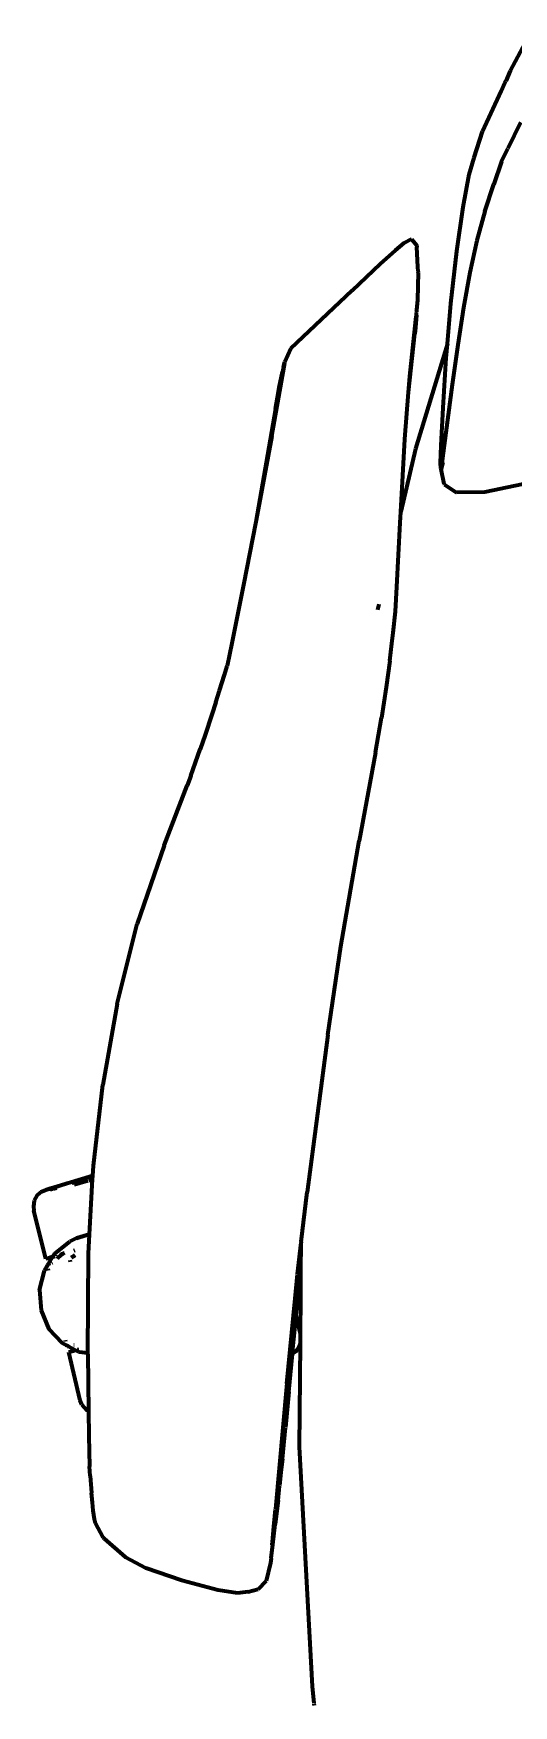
# Model space of a CAD drawing. Header units: millimetres. Extents: x 4307 to 31003, y 2809 to 20009.
# Drawn here: x 12512.6 to 12633.8, y 13786.4 to 14208.6 of the extents above; entities that cross this region are included whole.
import ezdxf

# ---------------------------------------------------------------- set-up
doc = ezdxf.new("R2010")
doc.units = ezdxf.units.MM
doc.layers.add('ProfileEdges', color=7, linetype='Continuous')

msp = doc.modelspace()

# ---------------------------------------------------------------- linework, layer by layer
at = {"layer": 'ProfileEdges', "lineweight": 211}
for p, q in [((12637.93, 14208.63), (12632.95, 14199.17)), ((12630.67, 14194.04), (12631.61, 14196.16)), ((12631.61, 14196.16), (12631.81, 14196.61)), ((12632.95, 14199.17), (12631.81, 14196.61)), ((12630.67, 14194.04), (12625.94, 14183.9)), ((12623.88, 14177.29), (12625.94, 14183.9)), ((12635.55, 14186.18), (12632.37, 14179.58)), ((12630.77, 14176.3), (12632.37, 14179.58)), ((12622.6, 14172.99), (12623.88, 14177.29)), ((12630.77, 14176.3), (12628.8, 14170.58)), ((12621.05, 14164.79), (12622.6, 14172.99)), ((12626.56, 14163.69), (12628.8, 14170.58)), ((12619.45, 14153.63), (12621.05, 14164.79)), ((12626.56, 14163.69), (12624.52, 14156.35)), ((12603.94, 14153.84), (12600.12, 14150.46)), ((12606.11, 14155.66), (12603.94, 14153.84)), ((12608.02, 14156.72), (12606.11, 14155.66)), ((12608.02, 14156.72), (12609.35, 14155.08)), ((12609.35, 14155.08), (12609.34, 14154.64)), ((12609.66, 14149.73), (12609.34, 14154.64)), ((12624.52, 14156.35), (12622.72, 14148.25)), ((12600.12, 14150.46), (12593.02, 14143.74)), ((12609.73, 14148.53), (12609.66, 14149.73)), ((12617.99, 14140.43), (12619.45, 14153.63)), ((12609.63, 14141.36), (12609.76, 14148.24)), ((12609.76, 14148.24), (12609.73, 14148.53)), ((12622.72, 14148.25), (12621.13, 14139.44)), ((12577.58, 14129.05), (12593.02, 14143.74)), ((12609.36, 14138.82), (12609.59, 14141.27)), ((12609.59, 14141.27), (12609.63, 14141.36)), ((12609.27, 14137.49), (12609.01, 14134.38)), ((12609.12, 14136.37), (12609.27, 14137.49)), ((12609.18, 14138.54), (12609.36, 14138.82)), ((12609.27, 14137.49), (12609.33, 14138.19)), ((12609.33, 14138.19), (12609.34, 14138.31)), ((12609.34, 14138.31), (12609.36, 14138.82)), ((12617.09, 14130.24), (12617.99, 14140.43)), ((12621.13, 14139.44), (12619.68, 14129.99)), ((12607.31, 14118.02), (12608.87, 14132.89)), ((12607.62, 14121.97), (12609.12, 14136.32)), ((12609.01, 14134.38), (12608.87, 14132.89)), ((12609.12, 14136.32), (12609.12, 14136.37)), ((12577.58, 14129.05), (12576.07, 14125.7)), ((12617.09, 14130.24), (12609.04, 14103.75)), ((12616.79, 14126.74), (12617.09, 14130.24)), ((12619.68, 14129.99), (12618.31, 14120)), ((12575.24, 14120.64), (12576.08, 14125.4)), ((12575.76, 14124.48), (12575.48, 14123.18)), ((12575.76, 14124.48), (12576.07, 14125.7)), ((12615.98, 14114.11), (12616.79, 14126.74)), ((12572.77, 14106.9), (12575.24, 14120.64)), ((12574.67, 14119.21), (12575.48, 14123.18)), ((12607.31, 14118.02), (12607.62, 14121.97)), ((12618.31, 14120), (12615.89, 14101.5)), ((12573.7, 14113.86), (12574.18, 14116.69)), ((12574.18, 14116.69), (12574.67, 14119.21)), ((12606.36, 14106.2), (12607.31, 14118.02)), ((12573.7, 14113.86), (12568.75, 14085.31)), ((12615.52, 14104.56), (12615.98, 14114.11)), ((12572.77, 14106.9), (12569.35, 14088.4)), ((12605.3, 14087.85), (12606.36, 14106.2)), ((12609.04, 14103.75), (12605.3, 14087.85)), ((12615.38, 14100.1), (12615.52, 14104.56)), ((12615.41, 14098.75), (12615.38, 14100.1)), ((12615.89, 14101.5), (12615.48, 14098.56)), ((12615.97, 14100.27), (12615.48, 14098.56)), ((12615.48, 14098.56), (12615.41, 14098.75)), ((12616.28, 14094.93), (12615.48, 14098.56)), ((12616.35, 14094.76), (12616.28, 14094.93)), ((12616.35, 14094.76), (12619.36, 14092.67)), ((12639.79, 14095.58), (12626.5, 14092.78)), ((12626.5, 14092.78), (12619.36, 14092.67)), ((12569.35, 14088.4), (12568.75, 14085.31)), ((12605.14, 14085.08), (12605.3, 14087.85)), ((12568.75, 14085.31), (12565.65, 14069.38)), ((12604.34, 14068.86), (12605.14, 14085.08)), ((12565.65, 14069.38), (12562.7, 14054.63)), ((12603.99, 14062.64), (12604.34, 14068.86)), ((12599.8, 14064.49), (12599.48, 14063.12)), ((12603.4, 14057.23), (12603.99, 14062.64)), ((12603.09, 14054.61), (12603.4, 14057.23)), ((12562.7, 14054.63), (12561.51, 14048.97)), ((12602.55, 14050.22), (12603.09, 14054.61)), ((12560.82, 14046.63), (12561.51, 14048.97)), ((12602.55, 14050.22), (12601.63, 14043.51)), ((12559.61, 14042.7), (12560.82, 14046.63)), ((12558.69, 14039.8), (12557.66, 14036.67)), ((12558.69, 14039.8), (12559.61, 14042.7)), ((12601.63, 14043.51), (12600.48, 14035.83)), ((12557.66, 14036.67), (12555.95, 14031.55)), ((12598.92, 14027.03), (12600.48, 14035.83)), ((12555.95, 14031.55), (12554.69, 14027.86)), ((12552.34, 14021.19), (12554.69, 14027.86)), ((12598.92, 14027.03), (12594.85, 14004.73)), ((12545.58, 14003.56), (12551.45, 14018.73)), ((12552.34, 14021.19), (12551.45, 14018.73)), ((12545.58, 14003.56), (12538.83, 13983.76)), ((12590.23, 13978.06), (12594.85, 14004.73)), ((12533.78, 13963.58), (12538.83, 13983.76)), ((12586.93, 13955.72), (12590.23, 13978.06)), ((12533.78, 13963.58), (12530.17, 13943.17)), ((12586.93, 13955.72), (12581.69, 13916.02)), ((12527.75, 13922.69), (12530.17, 13943.17)), ((12527.61, 13920.13), (12527.75, 13922.69)), ((12521.13, 13918.2), (12516.96, 13916.96)), ((12519.29, 13917.59), (12517.61, 13917.05)), ((12521.13, 13918.2), (12519.29, 13917.59)), ((12527.53, 13920.11), (12521.13, 13918.2)), ((12522.45, 13918.29), (12522.39, 13918.28)), ((12525.7, 13919.27), (12522.45, 13918.29)), ((12526.37, 13918.91), (12522.89, 13917.87)), ((12526.59, 13918.98), (12527.56, 13919.27)), ((12526.76, 13905.37), (12527.56, 13919.27)), ((12527.61, 13920.13), (12527.53, 13920.11)), ((12527.56, 13919.27), (12527.61, 13920.13)), ((12512.84, 13913.89), (12512.64, 13912.44)), ((12513.45, 13915.07), (12512.84, 13913.89)), ((12513.45, 13915.07), (12514.46, 13916)), ((12516.45, 13916.78), (12514.46, 13916)), ((12514.46, 13916), (12515.88, 13916.63)), ((12516.45, 13916.78), (12515.88, 13916.63)), ((12516.37, 13916.24), (12516.21, 13916.61)), ((12516.45, 13916.78), (12517.61, 13917.05)), ((12516.96, 13916.96), (12516.45, 13916.78)), ((12517.38, 13916.77), (12516.87, 13916.58)), ((12516.87, 13916.58), (12516.87, 13916.5)), ((12517.71, 13916.88), (12518.54, 13917.13)), ((12580.21, 13903.46), (12581.69, 13916.02)), ((12512.64, 13912.44), (12512.72, 13911.36)), ((12515.8, 13899.18), (12512.72, 13911.36)), ((12526.02, 13905.14), (12523.52, 13904.39)), ((12523.52, 13904.39), (12525.57, 13905.07)), ((12525.57, 13905.07), (12526.02, 13905.14)), ((12526.76, 13905.37), (12526.02, 13905.14)), ((12526.49, 13900.55), (12526.76, 13905.37)), ((12517.51, 13899.69), (12518.02, 13900.52)), ((12518.02, 13900.52), (12521.78, 13903.57)), ((12518.99, 13899.64), (12519.99, 13900.46)), ((12519.72, 13900.35), (12519.99, 13900.46)), ((12520.04, 13900.47), (12519.99, 13900.46)), ((12520.04, 13900.47), (12520.07, 13900.48)), ((12520.04, 13900.47), (12520.08, 13900.46)), ((12520.07, 13900.48), (12520.49, 13900.81)), ((12520.19, 13900.52), (12520.08, 13900.46)), ((12520.38, 13900.57), (12520.19, 13900.52)), ((12520.43, 13900.57), (12520.38, 13900.57)), ((12523.52, 13904.39), (12521.78, 13903.57)), ((12522.82, 13901.27), (12523.06, 13901.35)), ((12526.33, 13875.39), (12526.49, 13900.55)), ((12579.28, 13895.34), (12580.21, 13903.24)), ((12580.14, 13896.23), (12580.21, 13903.24)), ((12580.21, 13903.46), (12580.21, 13903.24)), ((12514.14, 13891.36), (12515.42, 13896.27)), ((12515.42, 13896.27), (12516.15, 13897.46)), ((12516.23, 13899.31), (12515.8, 13899.18)), ((12516.07, 13897.79), (12516.41, 13897.89)), ((12516.15, 13897.46), (12516.07, 13897.79)), ((12516.15, 13897.46), (12516.41, 13897.89)), ((12516.23, 13897.13), (12516.15, 13897.46)), ((12517.47, 13899.68), (12516.23, 13899.31)), ((12516.44, 13896.28), (12516.35, 13896.65)), ((12516.41, 13897.89), (12517.47, 13899.68)), ((12516.41, 13897.89), (12516.5, 13897.92)), ((12516.92, 13898.04), (12516.5, 13897.92)), ((12517.38, 13898.18), (12517.22, 13898.13)), ((12517.47, 13899.68), (12517.51, 13899.69)), ((12517.51, 13899.69), (12518.01, 13899.84)), ((12518.6, 13900.03), (12518.52, 13899.99)), ((12518.52, 13899.99), (12518.58, 13900.01)), ((12518.73, 13899.23), (12518.99, 13899.64)), ((12519.52, 13900.29), (12519.45, 13900.27)), ((12519.52, 13900.29), (12519.55, 13900.32)), ((12519.55, 13900.32), (12519.6, 13900.34)), ((12519.71, 13900.38), (12519.6, 13900.34)), ((12519.6, 13900.34), (12519.72, 13900.35)), ((12519.72, 13900.35), (12519.71, 13900.38)), ((12522.01, 13898.47), (12521.91, 13898.86)), ((12522.51, 13899.71), (12522.12, 13899.41)), ((12522.2, 13899.62), (12522.51, 13899.71)), ((12522.51, 13899.71), (12522.57, 13899.73)), ((12523.07, 13900.15), (12522.57, 13899.73)), ((12522.77, 13899.79), (12522.57, 13899.73)), ((12523.07, 13899.88), (12522.77, 13899.79)), ((12580.02, 13895.16), (12580.14, 13896.23)), ((12580.08, 13889.57), (12580.14, 13896.23)), ((12578.68, 13889.18), (12579.28, 13895.34)), ((12579.4, 13889.38), (12580.02, 13895.16)), ((12514.14, 13891.36), (12514.57, 13886.18)), ((12576.59, 13867.69), (12578.68, 13889.18)), ((12578.81, 13889.22), (12578.68, 13889.18)), ((12579.01, 13885.85), (12579.4, 13889.38)), ((12579.4, 13889.38), (12579.28, 13889.35)), ((12580.08, 13889.57), (12579.4, 13889.38)), ((12580, 13880.25), (12580.08, 13889.57)), ((12514.57, 13886.18), (12516.56, 13881.46)), ((12578.04, 13875.68), (12578.9, 13884.68)), ((12578.7, 13885.49), (12578.66, 13885.62)), ((12578.9, 13884.68), (12579.01, 13885.85)), ((12580, 13880.25), (12578.9, 13884.68)), ((12519.9, 13877.93), (12516.56, 13881.46)), ((12579.98, 13877.8), (12580, 13880.25)), ((12521.08, 13877.29), (12519.9, 13877.93)), ((12520.82, 13878.3), (12520.73, 13878.65)), ((12521.08, 13877.29), (12521.04, 13877.42)), ((12521.15, 13876.98), (12521.08, 13877.29)), ((12521.47, 13877.08), (12521.08, 13877.29)), ((12521.47, 13877.08), (12521.15, 13876.98)), ((12521.58, 13877.11), (12521.47, 13877.08)), ((12523.2, 13876.12), (12521.47, 13877.08)), ((12521.55, 13875.63), (12523.2, 13876.12)), ((12524.43, 13863.38), (12521.55, 13875.63)), ((12522.82, 13877.48), (12522.88, 13877.5)), ((12523.2, 13876.12), (12523.29, 13876.15)), ((12524.17, 13875.59), (12523.2, 13876.12)), ((12523.78, 13876.3), (12524.12, 13876.4)), ((12526.33, 13875.39), (12524.17, 13875.59)), ((12526.33, 13875.13), (12526.33, 13875.39)), ((12526.33, 13875.13), (12526.55, 13860.73)), ((12577.11, 13865.61), (12577.97, 13875.19)), ((12578.88, 13875.8), (12577.97, 13875.19)), ((12577.97, 13875.19), (12578.04, 13875.68)), ((12578.88, 13875.8), (12579.69, 13876.85)), ((12579.69, 13876.85), (12579.98, 13877.8)), ((12579.74, 13851.73), (12579.98, 13877.8)), ((12576.59, 13867.69), (12573.73, 13835.98)), ((12524.86, 13862.41), (12524.43, 13863.38)), ((12524.86, 13862.41), (12526.19, 13860.87)), ((12577.11, 13865.61), (12576.25, 13856.62)), ((12526.55, 13860.73), (12526.19, 13860.87)), ((12526.55, 13860.73), (12526.65, 13854.51)), ((12526.65, 13854.51), (12526.81, 13846.78)), ((12575.45, 13848.71), (12576.25, 13856.62)), ((12583.02, 13791.19), (12579.74, 13851.73)), ((12526.97, 13844.39), (12526.81, 13846.78)), ((12575.45, 13848.71), (12575.1, 13845.34)), ((12526.97, 13844.39), (12527.32, 13840.12)), ((12574.35, 13838.25), (12574.72, 13841.86)), ((12575.1, 13845.34), (12574.72, 13841.86)), ((12527.51, 13837.66), (12527.32, 13840.12)), ((12527.72, 13835.63), (12527.51, 13837.66)), ((12574.35, 13838.25), (12573.66, 13832.18)), ((12528.05, 13833.41), (12527.72, 13835.63)), ((12528.28, 13832.48), (12528.05, 13833.41)), ((12573.3, 13831.6), (12573.73, 13835.98)), ((12530.22, 13828.86), (12528.28, 13832.48)), ((12530.22, 13828.86), (12530.46, 13828.57)), ((12572.94, 13827.73), (12573.3, 13831.6)), ((12573.05, 13827.06), (12573.66, 13832.18)), ((12530.46, 13828.57), (12535.81, 13823.9)), ((12572.62, 13823.57), (12573.05, 13827.06)), ((12572.91, 13826.94), (12572.88, 13827.48)), ((12572.94, 13827.73), (12572.91, 13826.94)), ((12535.81, 13823.9), (12535.92, 13823.81)), ((12540.97, 13821.04), (12535.92, 13823.81)), ((12550.12, 13817.95), (12540.97, 13821.04)), ((12572.47, 13822.41), (12571.32, 13817.89)), ((12572.62, 13823.57), (12572.47, 13822.41)), ((12559.22, 13815.54), (12550.12, 13817.95)), ((12569.32, 13815.78), (12571.32, 13817.89)), ((12564.11, 13814.79), (12559.22, 13815.54)), ((12566.8, 13815.07), (12564.11, 13814.79)), ((12566.8, 13815.07), (12569.32, 13815.78)), ((12583.49, 13786.9), (12583.02, 13791.19)), ((12583.54, 13786.38), (12583.49, 13786.84))]:
    msp.add_line(p, q, dxfattribs=at)

doc.saveas('drawing.dxf')
